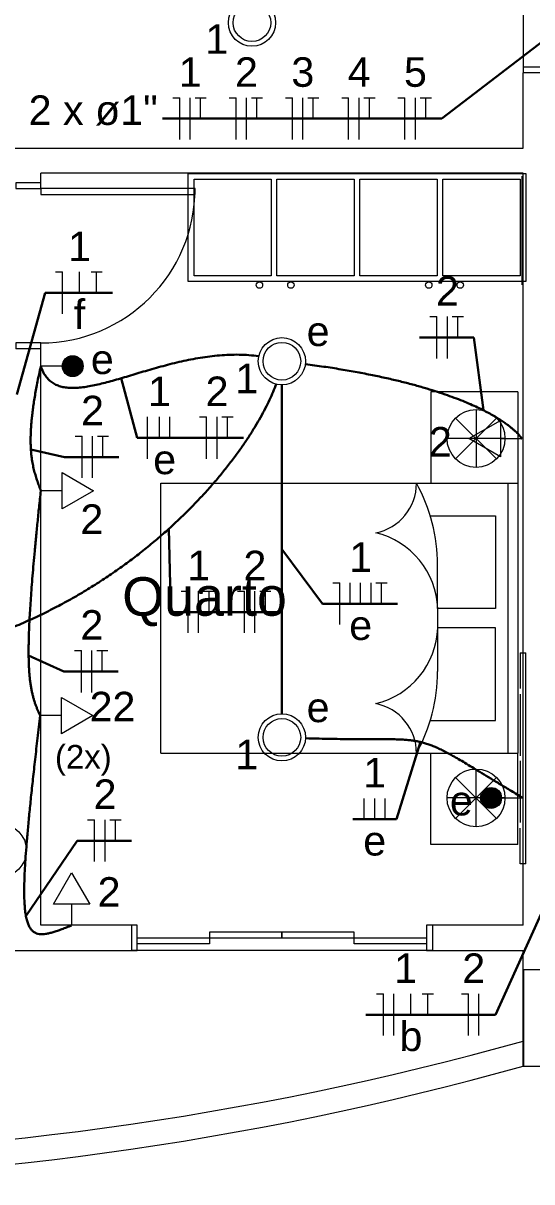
# Model space of a CAD drawing. Header units: inches. Extents: x -3 to 923, y -103 to 154.
# Drawn here: x 187.87 to 190.92, y 21.84 to 28.77 of the extents above; entities that cross this region are included whole.
import ezdxf
from ezdxf.enums import TextEntityAlignment as Align

# ---------------------------------------------------------------- set-up
doc = ezdxf.new("R2010")
doc.units = ezdxf.units.IN
doc.header["$LTSCALE"] = 10
doc.header["$MEASUREMENT"] = 0
for name, color, linetype, lineweight in [('BASE', 8, 'Continuous', 5), ('EL-Condutos', 4, 'Continuous', 30), ('EL-Fios', 9, 'Continuous', 20), ('EL-Textos fios', 2, 'Continuous', 30), ('EL-Textos pontos', 2, 'Continuous', 30), ('MOVEIS', 9, 'Continuous', 20), ('P-SIMBOL', 5, 'Continuous', 20), ('TEXTO', 2, 'Continuous', 20)]:
    doc.layers.add(name, color=color, linetype=linetype, lineweight=lineweight)
doc.styles.add('Arial', font='arial.ttf')

msp = doc.modelspace()

# ---------------------------------------------------------------- hatches: boundary and pattern name
at = {"layer": 'P-SIMBOL', "linetype": 'Continuous'}
for points in [[(188.1708, 26.7802), (188.1708, 26.7177), (188.1083, 26.7177), (188.1088, 26.7274), (188.1143, 26.7443), (188.1203, 26.7548), (188.1273, 26.7628), (188.1378, 26.7708), (188.1508, 26.777), (188.1638, 26.7798), (188.1708, 26.7797)], [(188.1708, 26.7802), (188.1708, 26.7177), (188.2333, 26.7177), (188.2328, 26.7274), (188.2273, 26.7443), (188.2213, 26.7548), (188.2143, 26.7628), (188.2038, 26.7708), (188.1908, 26.777), (188.1778, 26.7798), (188.1708, 26.7797)], [(188.1708, 26.6552), (188.1708, 26.7177), (188.1083, 26.7177), (188.1088, 26.708), (188.1143, 26.6911), (188.1203, 26.6806), (188.1273, 26.6726), (188.1378, 26.6646), (188.1508, 26.6584), (188.1638, 26.6556), (188.1708, 26.6557)], [(188.1708, 26.6552), (188.1708, 26.7177), (188.2333, 26.7177), (188.2328, 26.708), (188.2273, 26.6911), (188.2213, 26.6806), (188.2143, 26.6726), (188.2038, 26.6646), (188.1908, 26.6584), (188.1778, 26.6556), (188.1708, 26.6557)], [(190.6733, 24.1973), (190.6733, 24.1348), (190.6108, 24.1348), (190.6113, 24.1444), (190.6168, 24.1614), (190.6228, 24.1719), (190.6298, 24.1799), (190.6403, 24.1879), (190.6533, 24.194), (190.6663, 24.1969), (190.6733, 24.1967)], [(190.6733, 24.1973), (190.6733, 24.1348), (190.7358, 24.1348), (190.7353, 24.1444), (190.7298, 24.1614), (190.7238, 24.1719), (190.7168, 24.1799), (190.7063, 24.1879), (190.6933, 24.194), (190.6803, 24.1969), (190.6733, 24.1967)], [(190.6733, 24.0723), (190.6733, 24.1348), (190.6108, 24.1348), (190.6113, 24.1251), (190.6168, 24.1081), (190.6228, 24.0976), (190.6298, 24.0896), (190.6403, 24.0816), (190.6533, 24.0755), (190.6663, 24.0726), (190.6733, 24.0728)], [(190.6733, 24.0723), (190.6733, 24.1348), (190.7358, 24.1348), (190.7353, 24.1251), (190.7298, 24.1081), (190.7238, 24.0976), (190.7168, 24.0896), (190.7063, 24.0816), (190.6933, 24.0755), (190.6803, 24.0726), (190.6733, 24.0728)]]:
    msp.add_hatch(color=256, dxfattribs=at).paths.add_polyline_path(points)

# ---------------------------------------------------------------- linework, layer by layer
at = {"layer": 'BASE'}
for p, q in [((190.8648, 29.4648), (190.8648, 28.4723)), ((190.8648, 28.0223), (190.8648, 28.4723)), ((191.0148, 28.4723), (190.8648, 28.4723)), ((184.4608, 28.0223), (190.8648, 28.0223)), ((190.8648, 27.8723), (187.9798, 27.8723)), ((187.9798, 27.8148), (187.9798, 27.8723)), ((190.8648, 23.3728), (190.8648, 27.8723)), ((190.8648, 23.3728), (190.8648, 27.8723)), ((187.9798, 27.8148), (187.8303, 27.8148)), ((190.8573, 27.8543), (190.8573, 27.2038)), ((187.9798, 26.8223), (187.8303, 26.8223)), ((187.9798, 23.3728), (187.9798, 26.8223)), ((188.5223, 23.3728), (187.9798, 23.3728)), ((188.5223, 23.3728), (188.5223, 23.2228)), ((190.8648, 23.3728), (190.3223, 23.3728)), ((190.3223, 23.3728), (190.3223, 23.2228)), ((187.6918, 23.2228), (188.5223, 23.2228)), ((190.3223, 23.2228), (188.5223, 23.2228)), ((190.3223, 23.2228), (190.8648, 23.2228)), ((190.8648, 22.5303), (190.8648, 23.2228)), ((190.8648, 22.5303), (190.8648, 23.2228)), ((190.8648, 22.5303), (191.1818, 22.5303))]:
    msp.add_line(p, q, dxfattribs=at)
at = {"layer": 'BASE', "linetype": 'Continuous'}
for points in [[(191.0148, 28.4723), (191.0148, 28.5068), (190.8648, 28.5068), (190.8648, 28.4723)], [(187.8303, 27.8148), (187.8303, 27.7803), (187.9798, 27.7803), (187.9798, 27.8148)], [(187.9798, 26.8223), (187.9798, 26.8573), (187.8303, 26.8573), (187.8303, 26.8223)], [(188.5223, 23.2228), (188.5568, 23.2228), (188.5568, 23.3728), (188.5223, 23.3728)], [(190.3223, 23.3728), (190.2878, 23.3728), (190.2878, 23.2228), (190.3223, 23.2228)]]:
    msp.add_lwpolyline(points, dxfattribs=at)
for points in [[(187.9798, 27.7803), (187.9798, 27.7453), (188.9033, 27.7453), (188.9033, 27.7803), (187.9798, 27.7803), (187.9798, 27.7803)], [(188.5568, 23.2978), (188.9898, 23.2978), (188.9898, 23.2628), (188.5568, 23.2628), (188.5568, 23.2978), (188.5568, 23.2978)], [(188.9898, 23.2978), (189.4223, 23.2978), (189.4223, 23.3323), (188.9898, 23.3323), (188.9898, 23.2978), (188.9898, 23.2978)], [(189.4223, 23.2978), (189.8548, 23.2978), (189.8548, 23.3323), (189.4223, 23.3323), (189.4223, 23.2978), (189.4223, 23.2978)], [(189.8548, 23.2978), (190.2878, 23.2978), (190.2878, 23.2628), (189.8548, 23.2628), (189.8548, 23.2978), (189.8548, 23.2978)]]:
    msp.add_lwpolyline(points, close=True, dxfattribs=at)
at = {"layer": 'BASE'}
msp.add_lwpolyline([(190.8668, 22.5303), (190.9363, 22.5303), (191.0053, 22.5303), (191.0053, 22.8188), (191.0053, 23.1073), (190.9363, 23.1073), (190.8668, 23.1073), (190.8668, 22.8188), (190.8668, 22.5303), (190.8668, 22.5303)], close=True, dxfattribs=at)
at = {"layer": 'BASE', "linetype": 'Continuous'}
msp.add_arc((187.9798, 27.7803), 0.923, 270, 0, dxfattribs=at)
at = {"layer": 'BASE'}
for centre, radius in [((185.8223, 40.6958), 18.7078), ((185.8223, 40.5463), 18.708)]:
    msp.add_arc(centre, radius, 254.364, 285.636, dxfattribs=at)
at = {"layer": 'EL-Condutos', "linetype": 'Continuous'}
for points in [[(189.2833, 26.7778), (189.2247, 26.784), (189.1661, 26.7866), (189.1076, 26.786), (189.0494, 26.7826), (188.9915, 26.7765), (188.9341, 26.7682), (188.8772, 26.758), (188.8211, 26.7461), (188.7657, 26.733), (188.7113, 26.7188), (188.6578, 26.704), (188.6055, 26.6888), (188.5544, 26.6736), (188.5047, 26.6587), (188.4564, 26.6444), (188.4096, 26.631), (188.3645, 26.6188), (188.3212, 26.6082), (188.2798, 26.5995), (188.2404, 26.5929), (188.203, 26.5889), (188.1679, 26.5877), (188.1351, 26.5896), (188.1048, 26.595), (188.077, 26.6042), (188.0518, 26.6174), (188.0294, 26.6351), (188.0098, 26.6575), (187.9933, 26.6849), (187.9798, 26.7177)], [(187.9798, 25.9727), (187.9746, 25.9871), (187.9695, 26.0014), (187.9644, 26.0157), (187.9594, 26.0301), (187.9546, 26.0446), (187.9499, 26.0595), (187.9453, 26.0747), (187.941, 26.0903), (187.937, 26.1064), (187.9333, 26.1232), (187.9299, 26.1406), (187.9269, 26.1588), (187.9244, 26.1779), (187.9222, 26.198), (187.9206, 26.219), (187.9195, 26.2412), (187.9189, 26.2646), (187.919, 26.2893), (187.9197, 26.3154), (187.921, 26.3429), (187.9231, 26.372), (187.9259, 26.4028), (187.9295, 26.4352), (187.9339, 26.4694), (187.9392, 26.5056), (187.9454, 26.5437), (187.9525, 26.5839), (187.9606, 26.6262), (187.9697, 26.6708), (187.9798, 26.7177)], [(189.5632, 26.7301), (189.6724, 26.7149), (189.7754, 26.6988), (189.8724, 26.6818), (189.9636, 26.6642), (190.0491, 26.6459), (190.1292, 26.6272), (190.2039, 26.608), (190.2735, 26.5886), (190.3381, 26.5689), (190.3979, 26.5491), (190.4532, 26.5293), (190.5039, 26.5096), (190.5504, 26.4902), (190.5929, 26.471), (190.6313, 26.4521), (190.6661, 26.4338), (190.6973, 26.4161), (190.7251, 26.3991), (190.7496, 26.3828), (190.7711, 26.3675), (190.7898, 26.3531), (190.8057, 26.3398), (190.8191, 26.3277), (190.8302, 26.3169), (190.839, 26.3075), (190.8459, 26.2996), (190.8509, 26.2933), (190.8543, 26.2886), (190.8562, 26.2857), (190.8568, 26.2848)], [(187.3346, 25.0006), (187.4519, 25.0311), (187.566, 25.0654), (187.6767, 25.1031), (187.7842, 25.1441), (187.8884, 25.1882), (187.9893, 25.235), (188.0868, 25.2844), (188.181, 25.3362), (188.2719, 25.3901), (188.3595, 25.4459), (188.4436, 25.5034), (188.5244, 25.5623), (188.6018, 25.6224), (188.6758, 25.6836), (188.7464, 25.7454), (188.8136, 25.8079), (188.8773, 25.8706), (188.9376, 25.9334), (188.9944, 25.9961), (189.0478, 26.0584), (189.0976, 26.1201), (189.144, 26.181), (189.1869, 26.2408), (189.2262, 26.2994), (189.262, 26.3564), (189.2943, 26.4117), (189.323, 26.4651), (189.3481, 26.5163), (189.3697, 26.565), (189.3877, 26.6112)], [(189.422, 26.6072), (189.422, 26.5157), (189.422, 26.4296), (189.422, 26.3485), (189.422, 26.2719), (189.422, 26.1995), (189.422, 26.1309), (189.422, 26.0658), (189.422, 26.0037), (189.422, 25.9442), (189.422, 25.8871), (189.422, 25.8318), (189.422, 25.7781), (189.422, 25.7255), (189.422, 25.6737), (189.422, 25.6223), (189.422, 25.5708), (189.422, 25.519), (189.422, 25.4664), (189.422, 25.4127), (189.422, 25.3575), (189.422, 25.3003), (189.422, 25.2409), (189.422, 25.1788), (189.422, 25.1136), (189.422, 25.045), (189.422, 24.9726), (189.422, 24.8961), (189.422, 24.8149), (189.422, 24.7288), (189.422, 24.6374)], [(187.9798, 25.9727), (187.9695, 25.8748), (187.9601, 25.7823), (187.9515, 25.695), (187.9437, 25.6127), (187.9367, 25.5353), (187.9305, 25.4626), (187.9251, 25.3943), (187.9204, 25.3304), (187.9164, 25.2705), (187.9131, 25.2145), (187.9106, 25.1623), (187.9087, 25.1136), (187.9075, 25.0682), (187.907, 25.026), (187.9071, 24.9868), (187.9079, 24.9504), (187.9092, 24.9166), (187.9112, 24.8851), (187.9137, 24.8559), (187.9169, 24.8288), (187.9205, 24.8034), (187.9248, 24.7798), (187.9295, 24.7576), (187.9348, 24.7367), (187.9405, 24.7168), (187.9468, 24.6979), (187.9535, 24.6797), (187.9606, 24.6621), (187.9683, 24.6448), (187.9763, 24.6276)], [(187.9763, 24.6276), (187.9604, 24.4918), (187.9459, 24.3652), (187.9329, 24.2477), (187.9212, 24.1388), (187.911, 24.0382), (187.9023, 23.9457), (187.895, 23.861), (187.8892, 23.7838), (187.8848, 23.7138), (187.882, 23.6506), (187.8808, 23.594), (187.881, 23.5437), (187.8828, 23.4994), (187.8862, 23.4607), (187.8912, 23.4274), (187.8977, 23.3993), (187.9059, 23.3759), (187.9156, 23.357), (187.927, 23.3423), (187.9401, 23.3315), (187.9548, 23.3243), (187.9712, 23.3204), (187.9893, 23.3195), (188.0091, 23.3213), (188.0306, 23.3255), (188.0539, 23.3319), (188.0789, 23.34), (188.1057, 23.3496), (188.1342, 23.3605), (188.1645, 23.3723)], [(189.5629, 24.4919), (189.6445, 24.4896), (189.719, 24.4881), (189.7868, 24.4872), (189.8484, 24.4867), (189.9043, 24.4866), (189.955, 24.4866), (190.001, 24.4866), (190.0427, 24.4865), (190.0807, 24.486), (190.1154, 24.4851), (190.1473, 24.4836), (190.1769, 24.4813), (190.2046, 24.4781), (190.231, 24.4738), (190.2566, 24.4683), (190.2817, 24.4614), (190.307, 24.453), (190.3328, 24.4429), (190.3597, 24.431), (190.3882, 24.417), (190.4187, 24.401), (190.4517, 24.3826), (190.4877, 24.3618), (190.5272, 24.3384), (190.5707, 24.3122), (190.6186, 24.2832), (190.6714, 24.251), (190.7296, 24.2157), (190.7938, 24.177), (190.8643, 24.1348)]]:
    msp.add_spline(points, degree=3, dxfattribs=at)
at = {"layer": 'EL-Fios', "color": 5}
for p, q in [((188.7694, 28.3239), (188.8111, 28.3239)), ((188.8111, 28.0739), (188.8111, 28.3239)), ((188.8736, 28.0739), (188.8736, 28.3239)), ((188.9027, 28.3239), (188.9694, 28.3239)), ((188.9361, 28.1989), (188.9361, 28.3239)), ((189.1062, 28.3239), (189.1479, 28.3239)), ((189.1479, 28.0739), (189.1479, 28.3239)), ((189.2104, 28.0739), (189.2104, 28.3239)), ((189.2395, 28.3239), (189.3062, 28.3239)), ((189.2729, 28.1989), (189.2729, 28.3239)), ((189.443, 28.3239), (189.4847, 28.3239)), ((189.4847, 28.0739), (189.4847, 28.3239)), ((189.5472, 28.0739), (189.5472, 28.3239)), ((189.5763, 28.3239), (189.643, 28.3239)), ((189.6097, 28.1989), (189.6097, 28.3239)), ((189.7798, 28.3239), (189.8215, 28.3239)), ((189.8215, 28.0739), (189.8215, 28.3239)), ((189.884, 28.0739), (189.884, 28.3239)), ((189.9131, 28.3239), (189.9798, 28.3239)), ((189.9465, 28.1989), (189.9465, 28.3239)), ((190.1166, 28.3239), (190.1583, 28.3239)), ((190.1583, 28.0739), (190.1583, 28.3239)), ((190.2208, 28.0739), (190.2208, 28.3239)), ((190.2499, 28.3239), (190.3166, 28.3239)), ((190.2833, 28.1989), (190.2833, 28.3239)), ((188.0684, 27.2816), (188.11, 27.2816)), ((188.11, 27.0316), (188.11, 27.2816)), ((188.2119, 27.1566), (188.2119, 27.2816)), ((188.2804, 27.2816), (188.3471, 27.2816)), ((188.3137, 27.1566), (188.3137, 27.2816)), ((190.308, 27.0145), (190.3497, 27.0145)), ((190.3497, 26.7645), (190.3497, 27.0145)), ((190.4122, 26.7645), (190.4122, 27.0145)), ((190.4413, 27.0145), (190.508, 27.0145)), ((190.4747, 26.8895), (190.4747, 27.0145)), ((188.6187, 26.1639), (188.6187, 26.4139)), ((188.6893, 26.2889), (188.6893, 26.4139)), ((188.7518, 26.2889), (188.7518, 26.4139)), ((188.9301, 26.4139), (188.9717, 26.4139)), ((188.9717, 26.1639), (188.9717, 26.4139)), ((189.0342, 26.1639), (189.0342, 26.4139)), ((189.0634, 26.4139), (189.1301, 26.4139)), ((189.0967, 26.2889), (189.0967, 26.4139)), ((188.185, 26.2991), (188.2267, 26.2991)), ((188.2267, 26.0491), (188.2267, 26.2991)), ((188.2892, 26.0491), (188.2892, 26.2991)), ((188.3183, 26.2991), (188.385, 26.2991)), ((188.3517, 26.1741), (188.3517, 26.2991)), ((188.82, 25.3717), (188.8616, 25.3717)), ((188.8616, 25.1217), (188.8616, 25.3717)), ((188.9241, 25.1217), (188.9241, 25.3717)), ((188.9533, 25.3717), (189.02, 25.3717)), ((188.9866, 25.2467), (188.9866, 25.3717)), ((189.1568, 25.3717), (189.1984, 25.3717)), ((189.1984, 25.1217), (189.1984, 25.3717)), ((189.2609, 25.1217), (189.2609, 25.3717)), ((189.2901, 25.3717), (189.3568, 25.3717)), ((189.3234, 25.2467), (189.3234, 25.3717)), ((189.7266, 25.4218), (189.7682, 25.4218)), ((189.7682, 25.1718), (189.7682, 25.4218)), ((189.8307, 25.2968), (189.8307, 25.4218)), ((189.8932, 25.2968), (189.8932, 25.4218)), ((189.9557, 25.2968), (189.9557, 25.4218)), ((189.9849, 25.4218), (190.0516, 25.4218)), ((190.0182, 25.2968), (190.0182, 25.4218)), ((188.181, 25.0163), (188.2227, 25.0163)), ((188.2227, 24.7663), (188.2227, 25.0163)), ((188.2852, 24.7663), (188.2852, 25.0163)), ((188.3144, 25.0163), (188.381, 25.0163)), ((188.3477, 24.8913), (188.3477, 25.0163)), ((189.915, 24.0074), (189.915, 24.1324)), ((189.9775, 24.0074), (189.9775, 24.1324)), ((190.04, 24.0074), (190.04, 24.1324)), ((188.26, 24.0038), (188.3017, 24.0038)), ((188.3017, 23.7538), (188.3017, 24.0038)), ((188.3642, 23.7538), (188.3642, 24.0038)), ((188.3933, 24.0038), (188.46, 24.0038)), ((188.4267, 23.8788), (188.4267, 24.0038)), ((189.9876, 22.9628), (190.0293, 22.9628)), ((190.0293, 22.7128), (190.0293, 22.9628)), ((190.0918, 22.7128), (190.0918, 22.9628)), ((190.1936, 22.8378), (190.1936, 22.9628)), ((190.2621, 22.9628), (190.3288, 22.9628)), ((190.2955, 22.8378), (190.2955, 22.9628)), ((190.4969, 22.9628), (190.5385, 22.9628)), ((190.5385, 22.7128), (190.5385, 22.9628)), ((190.601, 22.7128), (190.601, 22.9628))]:
    msp.add_line(p, q, dxfattribs=at)
at = {"layer": 'EL-Textos fios', "color": 3}
for p, q in [((193.5852, 30.6628), (190.3791, 28.1989)), ((188.7069, 28.1989), (190.3791, 28.1989)), ((187.8373, 26.5477), (188.0059, 27.1566)), ((188.0059, 27.1566), (188.4096, 27.1566)), ((190.5705, 26.8895), (190.2455, 26.8895)), ((190.6281, 26.4538), (190.5705, 26.8895)), ((188.4615, 26.6459), (188.5562, 26.2889)), ((188.5562, 26.2889), (189.1926, 26.2889)), ((187.9206, 26.219), (188.1225, 26.1741)), ((188.1225, 26.1741), (188.4475, 26.1741)), ((188.7464, 25.7454), (188.7575, 25.2467)), ((189.422, 25.6223), (189.6641, 25.2968)), ((188.7575, 25.2467), (189.4193, 25.2467)), ((189.6641, 25.2968), (190.1141, 25.2968)), ((187.9071, 24.9868), (188.1185, 24.8913)), ((188.1185, 24.8913), (188.4435, 24.8913)), ((191.6455, 24.9354), (190.7005, 22.8378)), ((190.2503, 24.4698), (190.1082, 24.0074)), ((190.1082, 24.0074), (189.8467, 24.0074)), ((187.8912, 23.4274), (188.1975, 23.8788)), ((188.1975, 23.8788), (188.5225, 23.8788)), ((190.7005, 22.8378), (189.9251, 22.8378))]:
    msp.add_line(p, q, dxfattribs=at)
at = {"layer": 'MOVEIS'}
for p, q in [((190.3138, 26.5638), (190.3138, 26.0178)), ((190.8328, 26.5638), (190.3138, 26.5638)), ((190.8328, 26.5638), (190.8328, 24.4023)), ((190.8328, 26.5638), (190.8328, 26.3848)), ((190.5833, 26.4583), (190.5833, 26.1118)), ((190.7053, 26.1628), (190.4608, 26.4073)), ((190.7053, 26.4073), (190.4608, 26.1628)), ((190.7563, 26.2853), (190.4103, 26.2853)), ((188.6983, 24.4023), (188.6983, 26.0178)), ((188.6983, 26.0178), (190.8328, 26.0178)), ((190.7753, 24.4023), (190.7753, 26.0178)), ((190.3098, 25.8228), (190.6993, 25.8228)), ((190.6993, 25.8228), (190.6993, 25.2678)), ((190.3533, 25.2678), (190.3533, 25.5283)), ((190.6993, 25.2678), (190.3533, 25.2678)), ((190.3533, 25.2678), (190.3533, 24.8913)), ((190.6993, 25.1523), (190.3533, 25.1523)), ((190.6993, 24.5973), (190.6993, 25.1523)), ((190.8478, 25.0033), (190.8823, 25.0033)), ((190.8478, 25.0033), (190.8478, 24.7898)), ((190.8823, 23.7403), (190.8823, 25.0033)), ((190.8478, 24.7553), (190.8478, 24.3863)), ((190.3098, 24.5973), (190.6993, 24.5973)), ((188.6983, 24.4023), (190.8328, 24.4023)), ((190.3138, 23.8563), (190.3138, 24.4023)), ((190.8328, 23.8563), (190.8328, 24.4023)), ((190.8478, 24.3578), (190.8478, 23.9888)), ((190.5833, 23.9618), (190.5833, 24.3078)), ((190.7053, 24.0123), (190.4608, 24.2573)), ((190.7053, 24.2573), (190.4608, 24.0123)), ((190.7563, 24.1348), (190.4103, 24.1348)), ((190.8478, 23.7403), (190.8478, 23.9538)), ((190.8328, 23.8563), (190.3138, 23.8563)), ((190.8823, 23.7403), (190.8478, 23.7403))]:
    msp.add_line(p, q, dxfattribs=at)
for points in [[(190.8813, 27.8703), (190.8813, 27.2243), (188.8623, 27.2243), (188.8623, 27.8703), (190.8813, 27.8703), (190.8813, 27.8703)], [(189.3583, 27.8358), (189.3583, 27.2588), (188.8968, 27.2588), (188.8968, 27.8358), (189.3583, 27.8358), (189.3583, 27.8358)], [(189.8543, 27.8358), (189.8543, 27.2588), (189.3928, 27.2588), (189.3928, 27.8358), (189.8543, 27.8358), (189.8543, 27.8358)], [(190.3508, 27.8358), (190.3508, 27.2588), (189.8893, 27.2588), (189.8893, 27.8358), (190.3508, 27.8358), (190.3508, 27.8358)], [(190.8468, 27.8358), (190.8468, 27.2588), (190.3853, 27.2588), (190.3853, 27.8358), (190.8468, 27.8358), (190.8468, 27.8358)]]:
    msp.add_lwpolyline(points, close=True, dxfattribs=at)
for centre, radius in [((189.2873, 27.2033), 0.0196), ((189.4763, 27.2033), 0.0196), ((190.3003, 27.2033), 0.0196), ((190.4893, 27.2033), 0.0196), ((190.5833, 26.2853), 0.1731), ((190.5833, 24.1348), 0.1731)]:
    msp.add_circle(centre, radius, dxfattribs=at)
for centre, radius, start, end in [((189.9253, 26.0173), 0.3019, 281.064, 0.05048), ((189.3408, 25.5283), 1.0124, 0, 28.8881), ((189.8708, 25.2503), 0.4841, 2.06427, 76.5578), ((189.8708, 25.1698), 0.4841, 283.442, 357.936), ((189.3408, 24.8913), 1.0124, 331.112, 0), ((189.9253, 24.4028), 0.3019, 359.95, 78.936)]:
    msp.add_arc(centre, radius, start, end, dxfattribs=at)
at = {"layer": 'P-SIMBOL'}
for p, q in [((188.1708, 26.7802), (188.1708, 26.6552)), ((188.1083, 26.7177), (187.9798, 26.7177)), ((190.5413, 26.2848), (190.7288, 26.393)), ((190.7288, 26.393), (190.7288, 26.1765)), ((190.7288, 26.1765), (190.5413, 26.2848)), ((190.7288, 26.2848), (190.8568, 26.2848)), ((188.1078, 26.081), (188.2953, 25.9727)), ((188.1078, 25.8645), (188.1078, 26.081)), ((188.1078, 25.9727), (187.9798, 25.9727)), ((188.2953, 25.9727), (188.1078, 25.8645)), ((188.1043, 24.5193), (188.1043, 24.7358)), ((188.1043, 24.7358), (188.2918, 24.6276)), ((188.1043, 24.6276), (187.9763, 24.6276)), ((188.2918, 24.6276), (188.1043, 24.5193)), ((190.6733, 24.0723), (190.6733, 24.1973)), ((190.7358, 24.1348), (190.8643, 24.1348)), ((188.0563, 23.5003), (188.1645, 23.6878)), ((188.1645, 23.6878), (188.2728, 23.5003)), ((188.2728, 23.5003), (188.0563, 23.5003)), ((188.1645, 23.5003), (188.1645, 23.3723))]:
    msp.add_line(p, q, dxfattribs=at)
for centre, radius in [((189.2431, 28.7728), 0.1412), ((189.2431, 28.7728), 0.1125), ((189.422, 26.7473), 0.1412), ((189.422, 26.7473), 0.1125), ((188.1708, 26.7177), 0.0625), ((189.422, 24.4973), 0.1412), ((189.422, 24.4973), 0.1125), ((190.6733, 24.1348), 0.0625), ((187.7365, 23.8206), 0.1578)]:
    msp.add_circle(centre, radius, dxfattribs=at)

# ---------------------------------------------------------------- texts
at = {"layer": 'EL-Textos fios', "color": 3, "style": 'Arial'}
for s, p in [('1', (188.8737, 28.3363)), ('2', (189.2102, 28.3363)), ('3', (189.5472, 28.3363)), ('4', (189.8842, 28.3363)), ('5', (190.2207, 28.3363)), ('1', (188.2118, 27.2938)), ('2', (190.4123, 27.0268)), ('f', (188.2118, 26.8868)), ('1', (188.6893, 26.4263)), ('2', (189.0343, 26.4263)), ('2', (188.2893, 26.3113)), ('e', (188.7208, 26.0188)), ('1', (189.8933, 25.4343)), ('1', (188.9243, 25.3843)), ('2', (189.2608, 25.3843)), ('2', (188.2853, 25.0288)), ('e', (189.8933, 25.0268)), ('1', (189.9773, 24.1448)), ('2', (188.3643, 24.0163)), ('e', (189.9773, 23.7373)), ('1', (190.1623, 22.9753)), ('2', (190.5698, 22.9753)), ('b', (190.1938, 22.5678))]:
    msp.add_text(s, height=0.1765, dxfattribs=at).set_placement(p, align=Align.BOTTOM_CENTER)
msp.add_text('2 x ø1"', height=0.1765, dxfattribs=at).set_placement((187.907, 28.1083), align=Align.BOTTOM_LEFT)
at = {"layer": 'EL-Textos pontos', "color": 2, "style": 'Arial'}
for s, p in [('e', (189.6388, 26.7853)), ('1', (189.2118, 26.5033)), ('2', (190.3698, 26.1243)), ('2', (188.2853, 25.6618)), ('22', (188.4088, 24.5403)), ('e', (189.6388, 24.5353)), ('1', (189.2118, 24.2533)), ('2', (188.3883, 23.4313))]:
    msp.add_text(s, height=0.1765, dxfattribs=at).set_placement(p, align=Align.BOTTOM_CENTER)
msp.add_text('e', height=0.1765, dxfattribs=at).set_placement((188.2793, 26.6178), align=Align.BOTTOM_LEFT)
msp.add_text('e', height=0.1765, dxfattribs=at).set_placement((190.5643, 23.9773), align=Align.BOTTOM_RIGHT)
at = {"layer": 'EL-Textos pontos', "color": 2, "insert": (189.0328, 28.587), "char_height": 0.1765, "width": 0.277763, "attachment_point": 8, "line_spacing_factor": 0.798, "style": 'Arial'}
msp.add_mtext('1', dxfattribs=at)
at = {"layer": 'P-SIMBOL', "style": 'Arial'}
msp.add_text('(2x)', height=0.1412, dxfattribs=at).set_placement((188.0643, 24.2683), align=Align.BOTTOM_LEFT)
at = {"layer": 'TEXTO', "style": 'Arial'}
msp.add_text('Quarto', height=0.23076, dxfattribs=at).set_placement((188.9593, 25.1553), align=Align.BOTTOM_CENTER)

doc.saveas('drawing.dxf')
